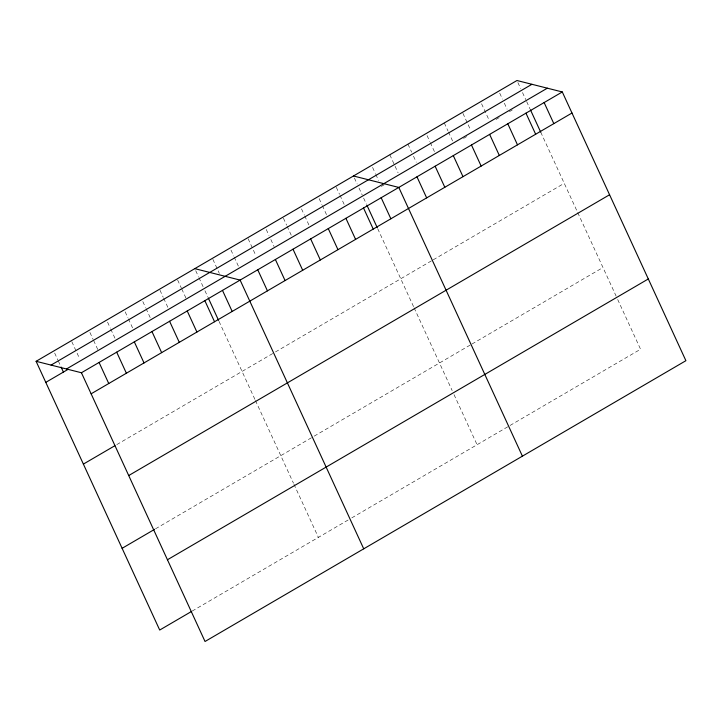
<?xml version="1.0" encoding="UTF-8"?>
<svg xmlns="http://www.w3.org/2000/svg" width="722" height="722" viewBox="0 0 722 722"><rect width="100%" height="100%" fill="white"/><g stroke="black" fill="none" stroke-linecap="round" stroke-linejoin="round"><path stroke-width="0.54" stroke-dasharray="3.61 2.71" d="M381.324 186.438L384.194 184.76M463.551 138.425L467.369 136.196M496.059 119.446L499.877 117.208M509.443 111.63L512.304 109.952M116.784 444.599L274.541 352.471M275.47 351.93L432.297 260.353M433.254 259.794L564.243 183.307M155.519 528.802L313.276 436.684M314.205 436.142L471.033 344.565M471.989 344.006L602.969 267.519M192.178 611.074L348.085 520.039M351.794 517.873L640.567 349.249L616.597 297.139M517.882 82.525L520.652 88.535M522.502 92.551L525.724 99.573M526.654 101.576L529.939 108.724M540.751 132.225L616.128 296.119M499.723 93.129L502.485 99.149M504.335 103.156L507.097 109.175M481.556 103.733L488.938 119.78M462.928 113.345L470.771 130.393M444.301 122.948L447.992 130.971M448.452 131.973L453.064 141.999M427.054 135.555L429.825 141.575M430.285 142.577L434.897 152.613M407.966 144.165L411.657 152.189M413.498 156.196L416.269 162.215M389.799 154.77L398.102 172.82M372.561 167.387L375.323 173.397M375.783 174.408L378.554 180.419M354.394 177.991L357.155 184.011M359.005 188.018L362.236 195.039M363.626 198.072L366.442 204.2M377.723 228.721L413.661 306.85M414.121 307.852L452.171 390.566M454.048 394.654L477.071 444.716M336.299 187.287L339.53 194.308M339.99 195.31L344.602 205.337M319.133 198.586L321.895 204.597M322.355 205.599L326.506 214.633M301.498 208.875L304.269 214.894M304.729 215.896L309.341 225.932M283.403 218.17L286.634 225.192M287.094 226.194L291.706 236.22M266.238 229.47L268.999 235.489M270.849 239.496L274.08 246.518M248.142 238.765L255.985 255.814M230.968 250.065L233.738 256.075M234.199 257.086L238.35 266.111M212.882 259.351L219.335 273.394M195.707 270.651L198.478 276.67M198.938 277.672L203.09 286.697M204.94 290.731L207.765 296.859M219.037 321.38L254.974 399.51M255.435 400.511L293.484 483.235M293.953 484.254L318.384 537.376M177.612 279.946L181.303 287.97M181.763 288.971L185.915 297.996M159.986 290.244L163.208 297.265M163.677 298.267L167.829 307.292M142.812 301.543L145.582 307.554M146.043 308.565L150.194 317.59M125.177 311.832L127.947 317.851M128.408 318.853L133.019 328.889M107.551 322.129L110.313 328.149M110.782 329.151L114.933 338.176M89.916 332.427L93.147 339.448M93.607 340.45L97.759 349.475M71.821 341.723L79.664 358.771M54.655 353.022L57.886 360.043M58.347 361.045L60.188 365.052"/><path stroke-width="1.08" d="M36.1 361.307L516.961 80.512L562.294 91.956L685.9 360.693L205.039 641.488L81.433 372.751L36.1 361.307L159.706 630.044L191.258 611.615M51.063 365.088L531.924 84.294M66.478 368.978L547.339 88.183M45.784 382.371L68.058 369.366M81.433 372.751L562.294 91.956M91.125 393.815L571.986 113.02M83.382 464.102L114.933 445.682M128.715 475.545L609.576 194.75M122.108 548.314L154.589 529.343M167.441 559.758L648.311 278.963M353.473 175.987L398.806 187.431L522.403 456.16M194.787 268.647L240.119 280.091L363.726 548.819M544.135 102.569L553.819 123.624M530.408 109.753L540.751 132.225M525.968 113.174L535.652 134.238M507.801 123.778L517.484 144.842M489.633 134.391L499.317 155.456M471.466 144.996L481.159 166.06M453.299 155.609L462.992 176.664M435.131 166.213L444.824 187.278M416.973 176.818L426.657 197.882M381.171 197.729L390.864 218.784M366.92 205.219L377.254 227.692M363.536 208.017L373.229 229.082M345.91 218.315L355.594 239.379M328.275 228.612L337.968 249.677M310.65 238.91L320.333 259.974M293.015 249.207L302.698 270.263M275.38 259.496L285.073 280.56M257.754 269.793L267.438 290.858M222.484 290.388L232.177 311.453M208.234 297.879L218.567 320.36M204.858 300.686L214.542 321.741M187.224 310.974L196.907 332.039M169.589 321.272L179.282 342.336M151.963 331.569L161.647 352.634M134.328 341.867L144.021 362.931M116.693 352.165L126.386 373.22M99.067 362.453L108.751 383.517M61.108 367.065L63.419 372.074"/></g></svg>
